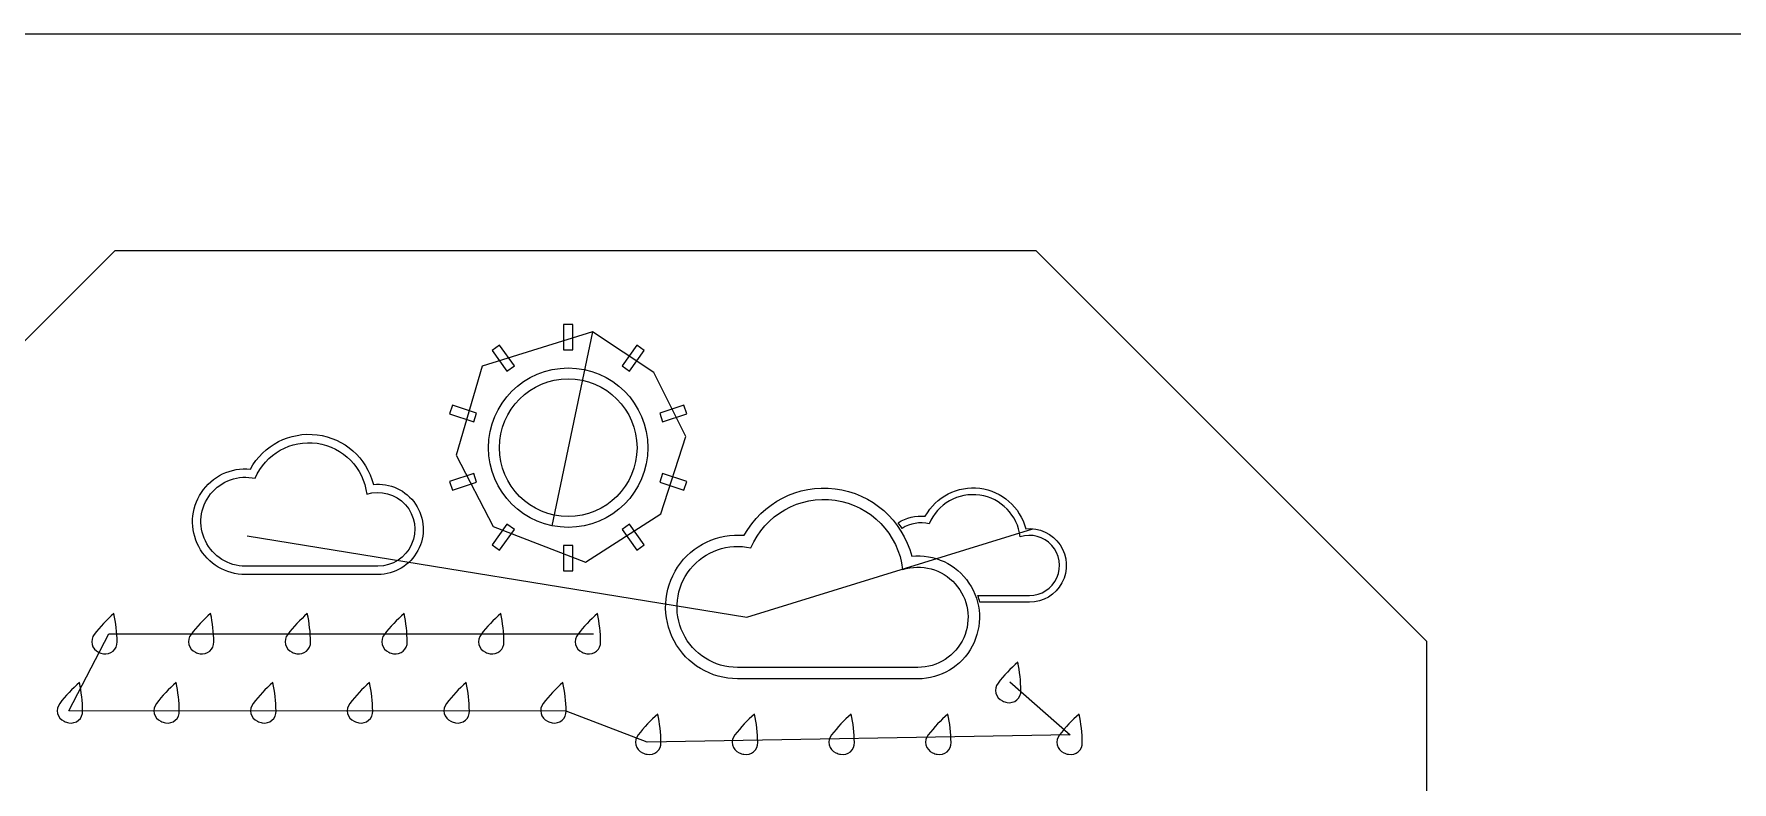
# Model space of a CAD drawing. Header units: millimetres. Extents: x -2138 to 1406, y 307 to 1926.
# Drawn here: x -2112.74 to -2063.57, y 1839.88 to 1861.54 of the extents above; entities that cross this region are included whole.
import ezdxf

# ---------------------------------------------------------------- set-up
doc = ezdxf.new("R2010")
doc.units = ezdxf.units.MM
doc.header["$LTSCALE"] = 3
doc.layers.add('dim', color=3, linetype='Continuous')

msp = doc.modelspace()

# ---------------------------------------------------------------- linework, layer by layer
msp.add_lwpolyline([(-2131.896, 1861.539), (-1994.034, 1861.539), (-1994.034, 1756.504), (-2131.896, 1756.504)], close=True)
at = {"lineweight": 0, "ltscale": 0.1}
msp.add_lwpolyline([(-2072.415, 1843.948), (-2083.728, 1855.262), (-2110.401, 1855.262), (-2121.715, 1843.948), (-2121.715, 1816.075), (-2110.401, 1804.762), (-2083.728, 1804.762), (-2072.415, 1816.075)], close=True, dxfattribs=at)
at = {"lineweight": 0}
for points in [[(-2097.407, 1853.127), (-2097.407, 1852.392), (-2097.144, 1852.392), (-2097.144, 1853.127)], [(-2099.479, 1852.369), (-2099.047, 1851.774), (-2098.834, 1851.928), (-2099.267, 1852.523)], [(-2095.284, 1852.523), (-2095.716, 1851.928), (-2095.504, 1851.774), (-2095.072, 1852.369)], [(-2100.71, 1850.537), (-2100.01, 1850.31), (-2099.929, 1850.559), (-2100.628, 1850.787)], [(-2093.922, 1850.787), (-2094.621, 1850.559), (-2094.54, 1850.31), (-2093.841, 1850.537)], [(-2100.628, 1848.332), (-2099.929, 1848.559), (-2100.01, 1848.808), (-2100.71, 1848.581)], [(-2093.841, 1848.581), (-2094.54, 1848.808), (-2094.621, 1848.559), (-2093.922, 1848.332)], [(-2099.267, 1846.595), (-2098.834, 1847.19), (-2099.047, 1847.344), (-2099.479, 1846.749)], [(-2095.072, 1846.749), (-2095.504, 1847.344), (-2095.716, 1847.19), (-2095.284, 1846.595)], [(-2097.144, 1845.991), (-2097.144, 1846.726), (-2097.407, 1846.726), (-2097.407, 1845.991)]]:
    msp.add_lwpolyline(points, close=True, dxfattribs=at)
for points in [[(-2102.916, 1848.497, -1.05221), (-2102.783, 1845.886), (-2106.622, 1845.886, -1.048484), (-2106.478, 1848.94, -0.681114)], [(-2103.109, 1848.211, -1.168759), (-2102.783, 1846.129), (-2106.622, 1846.129, -1.118179), (-2106.338, 1848.672, -0.771436)], [(-2087.329, 1846.419, -1.05221), (-2087.148, 1842.866), (-2092.371, 1842.866, -1.048484), (-2092.175, 1847.021, -0.681114)], [(-2087.722, 1847.385, -0.166253), (-2086.936, 1847.573, -0.681114), (-2084.028, 1847.212, -1.05221), (-2083.92, 1845.081), (-2085.353, 1845.081, 0.028015), (-2085.412, 1845.279), (-2083.92, 1845.279, 1.168759), (-2084.186, 1846.978, 0.771436), (-2086.822, 1847.355, 0.197214), (-2087.609, 1847.223, 0.018431)], [(-2087.591, 1846.029, -1.168759), (-2087.148, 1843.196), (-2092.371, 1843.196, -1.118179), (-2091.984, 1846.657, -0.771436)]]:
    msp.add_lwpolyline(points, format="xyb", close=True, dxfattribs=at)
at = {"lineweight": 0, "ltscale": 0.1}
for points in [[(-2110.735, 1843.592, 0.483855), (-2110.336, 1843.933, 0.051129), (-2110.429, 1844.756, 0.051129), (-2110.997, 1844.154, 0.494902), (-2110.871, 1843.636, 0.060401)], [(-2107.935, 1843.592, 0.483855), (-2107.536, 1843.933, 0.051129), (-2107.629, 1844.756, 0.051129), (-2108.197, 1844.154, 0.494902), (-2108.071, 1843.636, 0.060401)], [(-2105.135, 1843.592, 0.483855), (-2104.736, 1843.933, 0.051129), (-2104.829, 1844.756, 0.051129), (-2105.397, 1844.154, 0.494902), (-2105.271, 1843.636, 0.060401)], [(-2102.335, 1843.592, 0.483855), (-2101.936, 1843.933, 0.051129), (-2102.029, 1844.756, 0.051129), (-2102.597, 1844.154, 0.494902), (-2102.471, 1843.636, 0.060401)], [(-2099.535, 1843.592, 0.483855), (-2099.136, 1843.933, 0.051129), (-2099.229, 1844.756, 0.051129), (-2099.797, 1844.154, 0.494902), (-2099.671, 1843.636, 0.060401)], [(-2096.735, 1843.592, 0.483855), (-2096.336, 1843.933, 0.051129), (-2096.429, 1844.756, 0.051129), (-2096.997, 1844.154, 0.494902), (-2096.871, 1843.636, 0.060401)], [(-2084.565, 1842.181, 0.483855), (-2084.166, 1842.522, 0.051129), (-2084.259, 1843.345, 0.051129), (-2084.827, 1842.742, 0.494902), (-2084.702, 1842.225, 0.060401)], [(-2111.735, 1841.592, 0.483855), (-2111.336, 1841.933, 0.051129), (-2111.429, 1842.756, 0.051129), (-2111.997, 1842.154, 0.494902), (-2111.871, 1841.636, 0.060401)], [(-2108.935, 1841.592, 0.483855), (-2108.536, 1841.933, 0.051129), (-2108.629, 1842.756, 0.051129), (-2109.197, 1842.154, 0.494902), (-2109.071, 1841.636, 0.060401)], [(-2106.135, 1841.592, 0.483855), (-2105.736, 1841.933, 0.051129), (-2105.829, 1842.756, 0.051129), (-2106.397, 1842.154, 0.494902), (-2106.271, 1841.636, 0.060401)], [(-2103.335, 1841.592, 0.483855), (-2102.936, 1841.933, 0.051129), (-2103.029, 1842.756, 0.051129), (-2103.597, 1842.154, 0.494902), (-2103.471, 1841.636, 0.060401)], [(-2100.535, 1841.592, 0.483855), (-2100.136, 1841.933, 0.051129), (-2100.229, 1842.756, 0.051129), (-2100.797, 1842.154, 0.494902), (-2100.671, 1841.636, 0.060401)], [(-2097.735, 1841.592, 0.483855), (-2097.336, 1841.933, 0.051129), (-2097.429, 1842.756, 0.051129), (-2097.997, 1842.154, 0.494902), (-2097.871, 1841.636, 0.060401)], [(-2094.987, 1840.681, 0.483855), (-2094.588, 1841.022, 0.051129), (-2094.681, 1841.845, 0.051129), (-2095.249, 1841.242, 0.494902), (-2095.124, 1840.725, 0.060401)], [(-2092.187, 1840.681, 0.483855), (-2091.788, 1841.022, 0.051129), (-2091.881, 1841.845, 0.051129), (-2092.449, 1841.242, 0.494902), (-2092.324, 1840.725, 0.060401)], [(-2089.387, 1840.681, 0.483855), (-2088.988, 1841.022, 0.051129), (-2089.081, 1841.845, 0.051129), (-2089.649, 1841.242, 0.494902), (-2089.524, 1840.725, 0.060401)], [(-2086.587, 1840.681, 0.483855), (-2086.188, 1841.022, 0.051129), (-2086.281, 1841.845, 0.051129), (-2086.849, 1841.242, 0.494902), (-2086.724, 1840.725, 0.060401)], [(-2082.787, 1840.681, 0.483855), (-2082.388, 1841.022, 0.051129), (-2082.481, 1841.845, 0.051129), (-2083.049, 1841.242, 0.494902), (-2082.924, 1840.725, 0.060401)]]:
    msp.add_lwpolyline(points, format="xyb", close=True, dxfattribs=at)
at = {"lineweight": 0}
for radius in [2.308, 1.993]:
    msp.add_circle((-2097.275, 1849.559), radius, dxfattribs=at)
at = {"layer": 'dim'}
for p, q in [((-2096.573, 1852.912), (-2099.768, 1851.919)), ((-2096.573, 1852.912), (-2097.748, 1847.3)), ((-2094.797, 1851.74), (-2096.573, 1852.912)), ((-2099.768, 1851.919), (-2100.516, 1849.34)), ((-2093.87, 1849.887), (-2094.797, 1851.74)), ((-2094.596, 1847.644), (-2093.87, 1849.887)), ((-2100.516, 1849.34), (-2099.444, 1847.275)), ((-2096.774, 1846.248), (-2094.596, 1847.644)), ((-2106.572, 1847.005), (-2092.107, 1844.653)), ((-2099.444, 1847.275), (-2096.774, 1846.248)), ((-2092.107, 1844.653), (-2083.819, 1847.213)), ((-2111.737, 1841.943), (-2110.576, 1844.167)), ((-2110.576, 1844.167), (-2096.545, 1844.167)), ((-2084.488, 1842.778), (-2082.735, 1841.241)), ((-2097.336, 1841.933), (-2111.737, 1841.943)), ((-2094.989, 1841.032), (-2097.336, 1841.933)), ((-2082.735, 1841.241), (-2094.989, 1841.032))]:
    msp.add_line(p, q, dxfattribs=at)

doc.saveas('drawing.dxf')
